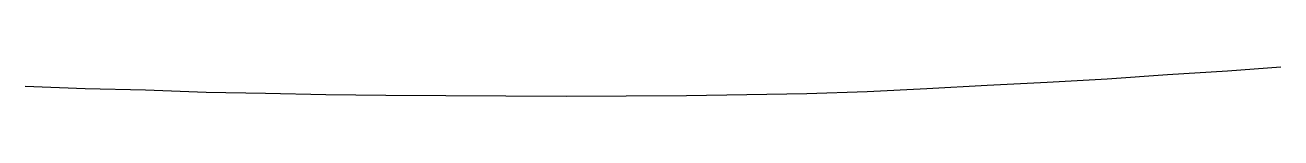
# Model space of a CAD drawing. Extents: x 0 to 210, y 35 to 257.
# Drawn here: x 0 to 208.9, y 34.7 to 39.6 of the extents above.
import ezdxf

# ---------------------------------------------------------------- set-up
doc = ezdxf.new("R2010")
doc.units = 0
doc.layers.add('Ebene_2', color=7, linetype='CONTINUOUS')

msp = doc.modelspace()

# ---------------------------------------------------------------- linework, layer by layer
at = {"layer": 'Ebene_2', "color": 7}
for p, q in [((170.027961, 37.054272), (180.006532, 37.608636)), ((180.006532, 37.608636), (190.035499, 38.339391)), ((190.035499, 38.339391), (200.014072, 38.944153)), ((200.014072, 38.944153), (208.883913, 39.599313)), ((-0.036127, 36.373913), (9.967643, 36.021136)), ((9.967643, 36.021136), (19.99661, 35.769153)), ((19.99661, 35.769153), (30.101173, 35.416376)), ((140.04185, 35.491969), (149.970024, 36.021136)), ((149.970024, 36.021136), (159.998991, 36.550302)), ((159.998991, 36.550302), (170.027961, 37.054272)), ((30.101173, 35.416376), (39.978951, 35.239987)), ((39.978951, 35.239987), (49.982721, 35.013201)), ((49.982721, 35.013201), (59.961295, 34.912406)), ((59.961295, 34.912406), (69.965062, 34.836813)), ((69.965062, 34.836813), (79.943635, 34.786413)), ((79.943635, 34.786413), (89.997802, 34.736017)), ((89.997802, 34.736017), (99.951176, 34.786413)), ((99.951176, 34.786413), (110.005343, 34.862009)), ((110.005343, 34.862009), (120.03431, 34.988002)), ((120.03431, 34.988002), (130.03808, 35.164391)), ((130.03808, 35.164391), (140.04185, 35.491969))]:
    msp.add_line(p, q, dxfattribs=at)

doc.saveas('drawing.dxf')
